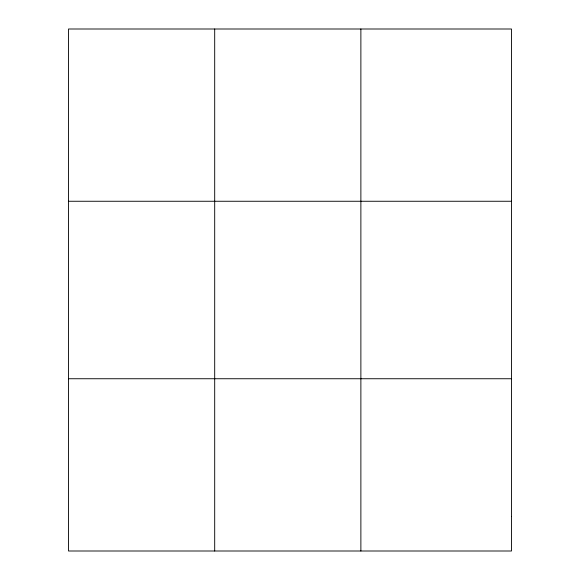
<?xml version="1.0" encoding="UTF-8"?>
<svg xmlns="http://www.w3.org/2000/svg" width="580" height="580" viewBox="0 0 580 580"><rect width="100%" height="100%" fill="white"/><g stroke="black" fill="none" stroke-linecap="round" stroke-linejoin="round"><path stroke-width="0.87" d="M214.694 551L214.694 29M360.876 551L360.876 29M68.52 201.26L511.48 201.26M68.52 378.74L511.48 378.74M511.48 516.548L511.48 551L68.52 551L68.52 29L511.48 29L511.48 516.548"/></g></svg>
